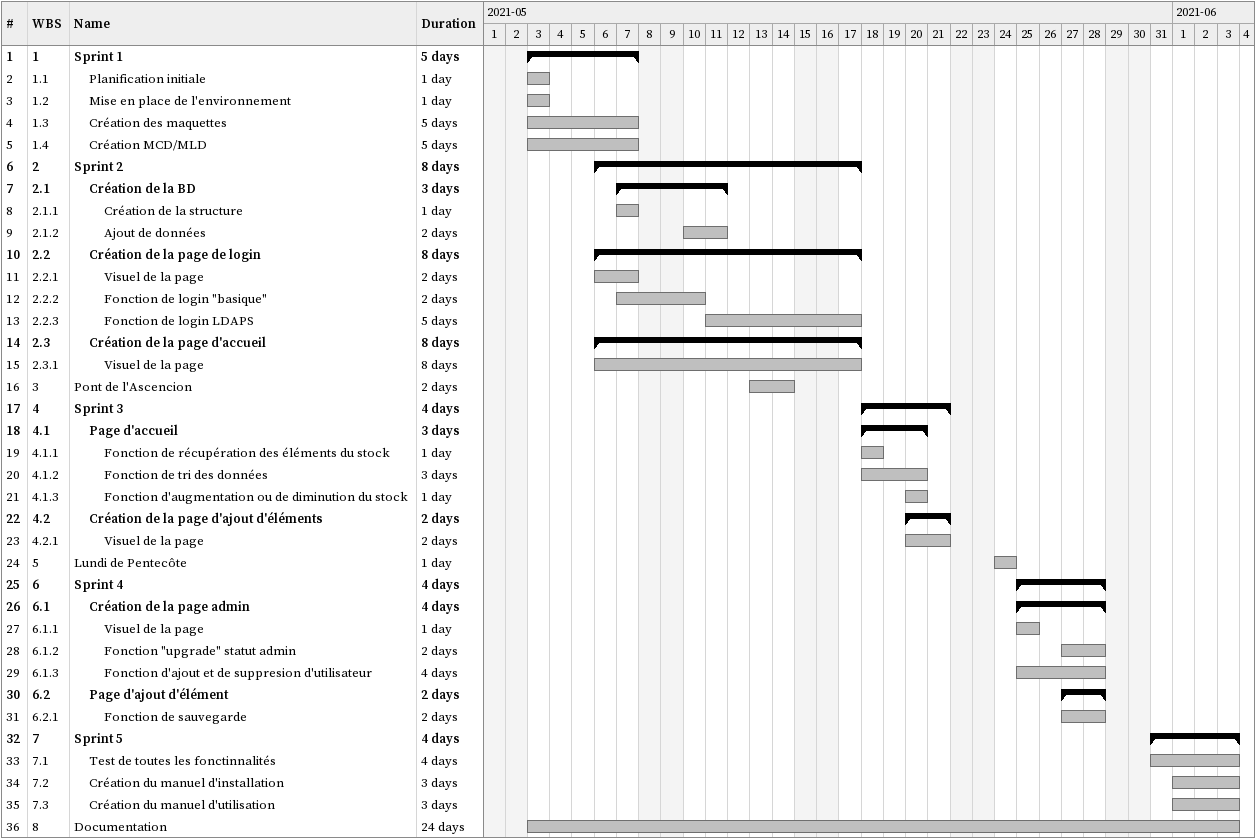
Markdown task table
| ID | WBS | Task | Duration | Start | Finish |
|---|---|---|---|---|---|
| 1 | 1 | **Sprint 1** | 5d | 2021-05-03 | 2021-05-07 |
| 2 | 1.1 | Planification initiale | 1d | 2021-05-03 | 2021-05-03 |
| 3 | 1.2 | Mise en place de l'environnement | 1d | 2021-05-03 | 2021-05-03 |
| 4 | 1.3 | Création des maquettes | 5d | 2021-05-03 | 2021-05-07 |
| 5 | 1.4 | Création MCD/MLD | 5d | 2021-05-03 | 2021-05-07 |
| 6 | 2 | **Sprint 2** | 8d | 2021-05-06 | 2021-05-17 |
| 7 | 2.1 | **Création de la BD** | 3d | 2021-05-07 | 2021-05-11 |
| 8 | 2.1.1 | Création de la structure | 1d | 2021-05-07 | 2021-05-07 |
| 9 | 2.1.2 | Ajout de données | 2d | 2021-05-10 | 2021-05-11 |
| 10 | 2.2 | **Création de la page de login** | 8d | 2021-05-06 | 2021-05-17 |
| 11 | 2.2.1 | Visuel de la page | 2d | 2021-05-06 | 2021-05-07 |
| 12 | 2.2.2 | Fonction de login "basique" | 2d | 2021-05-07 | 2021-05-10 |
| 13 | 2.2.3 | Fonction de login LDAPS | 5d | 2021-05-11 | 2021-05-17 |
| 14 | 2.3 | **Création de la page d'accueil** | 8d | 2021-05-06 | 2021-05-17 |
| 15 | 2.3.1 | Visuel de la page | 8d | 2021-05-06 | 2021-05-17 |
| 16 | 3 | Pont de l'Ascencion | 2d | 2021-05-13 | 2021-05-14 |
| 17 | 4 | **Sprint 3** | 4d | 2021-05-18 | 2021-05-21 |
| 18 | 4.1 | **Page d'accueil** | 3d | 2021-05-18 | 2021-05-20 |
| 19 | 4.1.1 | Fonction de récupération des éléments du stock | 1d | 2021-05-18 | 2021-05-18 |
| 20 | 4.1.2 | Fonction de tri des données | 3d | 2021-05-18 | 2021-05-20 |
| 21 | 4.1.3 | Fonction d'augmentation ou de diminution du stock | 1d | 2021-05-20 | 2021-05-20 |
| 22 | 4.2 | **Création de la page d'ajout d'éléments** | 2d | 2021-05-20 | 2021-05-21 |
| 23 | 4.2.1 | Visuel de la page | 2d | 2021-05-20 | 2021-05-21 |
| 24 | 5 | Lundi de Pentecôte | 1d | 2021-05-24 | 2021-05-24 |
| 25 | 6 | **Sprint 4** | 4d | 2021-05-25 | 2021-05-28 |
| 26 | 6.1 | **Création de la page admin** | 4d | 2021-05-25 | 2021-05-28 |
| 27 | 6.1.1 | Visuel de la page | 1d | 2021-05-25 | 2021-05-25 |
| 28 | 6.1.2 | Fonction "upgrade" statut admin | 2d | 2021-05-27 | 2021-05-28 |
| 29 | 6.1.3 | Fonction d'ajout et de suppresion d'utilisateur | 4d | 2021-05-25 | 2021-05-28 |
| 30 | 6.2 | **Page d'ajout d'élément** | 2d | 2021-05-27 | 2021-05-28 |
| 31 | 6.2.1 | Fonction de sauvegarde | 2d | 2021-05-27 | 2021-05-28 |
| 32 | 7 | **Sprint 5** | 4d | 2021-05-31 | 2021-06-03 |
| 33 | 7.1 | Test de toutes les fonctinnalités | 4d | 2021-05-31 | 2021-06-03 |
| 34 | 7.2 | Création du manuel d'installation | 3d | 2021-06-01 | 2021-06-03 |
| 35 | 7.3 | Création du manuel d'utilisation | 3d | 2021-06-01 | 2021-06-03 |
| 36 | 8 | Documentation | 24d | 2021-05-03 | 2021-06-03 |
